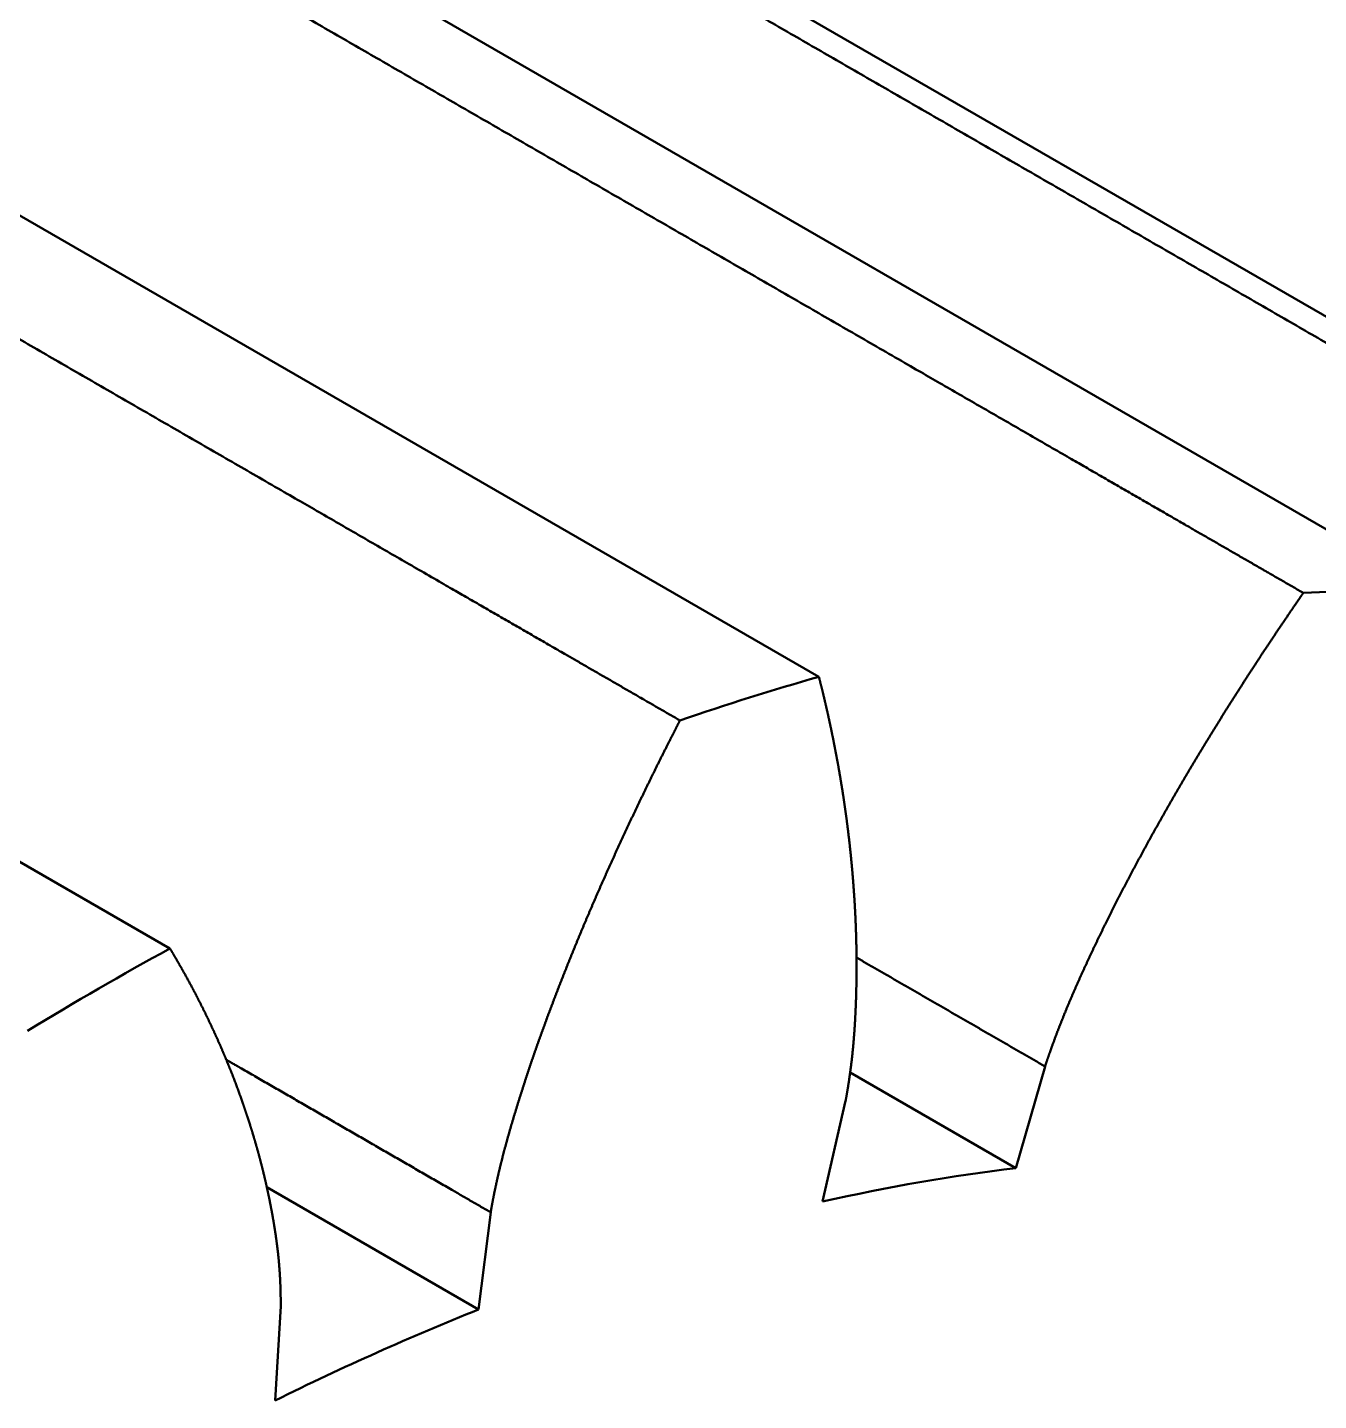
# Model space of a CAD drawing. Header units: inches. Extents: x 0.5 to 16.8, y 0.4 to 9.6.
# Drawn here: x 9.79879 to 9.84486, y 1.97548 to 2.0245 of the extents above; entities that cross this region are included whole.
import ezdxf

# ---------------------------------------------------------------- set-up
doc = ezdxf.new("R2010")
doc.units = ezdxf.units.IN
doc.header["$LTSCALE"] = 0.75
doc.header["$MEASUREMENT"] = 0
doc.layers.add('Visible', color=7, linetype='Continuous', lineweight=50)

msp = doc.modelspace()

# ---------------------------------------------------------------- linework, layer by layer
at = {"layer": 'Visible', "extrusion": (0, 0.8164965809277261, 0.5773502691896258)}
for p, q in [((9.84890039205516, 2.004409555660004, 0.217663136894771), (9.77930326792239, 2.044591474012805, 0.1608373229983044)), ((9.82702970039691, 2.001316102923965, 0.2422617529309719), (9.75743257626414, 2.041498021276993, 0.1854359390340505)), ((9.86838553195253, 2.00074517083317, 0.1912077003776176), (9.79878840781976, 2.040927089185743, 0.134381886481151)), ((9.803870144781516, 1.991619931263358, 0.2637700711616162), (9.739868475852976, 2.028571312047688, 0.2115129273074672)), ((9.834058848372482, 1.983777594952471, 0.2212512420787789), (9.828144889475428, 1.987192020713564, 0.2164225148599144)), ((9.835100369200067, 1.987409333974483, 0.2225436720764264), (9.834058848372482, 1.983777594952471, 0.2212512420787789)), ((9.827160000542111, 1.982582003405241, 0.2288551596866455), (9.827982004527943, 1.986175699483283, 0.2303895413870123)), ((9.814884948131525, 1.978730123794776, 0.2411652769801549), (9.807328492277296, 1.983092845616284, 0.2349954566111592)), ((9.815316367948757, 1.982201255573955, 0.2430913585903909), (9.814884948131525, 1.978730123794776, 0.2411652769801549)), ((9.807621900779399, 1.97548174936378, 0.2477637093870726), (9.807822215163245, 1.978849519985715, 0.2498997488169152))]:
    msp.add_line(p, q, dxfattribs=at)
at = {"layer": 'Visible', "extrusion": (-0.7071067811871442, 0.4082482904620421, -0.5773502691901828)}
msp.add_arc((-6.519820225396574, -4.213457645304166, -6.271595350654041), 0.1476377952754312, 159.318131912807, 162.1104395159137, dxfattribs=at)
at = {"layer": 'Visible', "extrusion": (-0.7071067811868447, 0.4082482904620987, -0.5773502691905096)}
msp.add_arc((-6.519820225398217, -4.213457645305826, -6.271595350651149), 0.1476377952756817, 146.460989055699, 149.2532966586928, dxfattribs=at)
at = {"layer": 'Visible', "extrusion": (-0.707106781186513, 0.4082482904638829, -0.577350269189654)}
msp.add_arc((-6.519820225414241, -4.2134576452913, -6.271595350644316), 0.1476377952755187, 133.6038461984346, 136.3961538016067, dxfattribs=at)
at = {"layer": 'Visible', "extrusion": (0.7071067811865249, -0.4082482904638671, 0.5773502691896508)}
msp.add_arc((6.519820225414058, -4.213457645291364, 6.271595350644462), 0.1254921259842808, 23.35395829182556, 28.0746131367045, dxfattribs=at)
at = {"layer": 'Visible', "extrusion": (0.7071067811865238, -0.4082482904638726, 0.5773502691896483)}
msp.add_arc((6.519820225414107, -4.213457645291322, 6.27159535064444), 0.1254921259842894, 36.21110114901273, 40.93175599391105, dxfattribs=at)
at = {"layer": 'Visible'}
for points in [[(9.774719844448104, 2.044493958022485, 0.1663818931742753), (9.776111786930873, 2.043690319655525, 0.1675184094524411), (9.778895671896183, 2.042083042921377, 0.1697914420078632), (9.783071499344036, 2.039672127820268, 0.1732009908414511), (9.788639269274885, 2.036457574351971, 0.1777470559532048), (9.79559898168782, 2.032439382516714, 0.1834296373431243), (9.802558694101212, 2.028421190681456, 0.1891122187330438), (9.809518406514602, 2.024402998846199, 0.1947948001225086), (9.816478118927538, 2.020384807010942, 0.2004773815119734), (9.823437831340929, 2.016366615175684, 0.2061599629018929), (9.83039754375432, 2.012348423340427, 0.2118425442918124), (9.835965313684714, 2.00913386987213, 0.2163886094031113), (9.840141141132566, 2.006722954771021, 0.2197981582366992), (9.842925026098104, 2.005115678036873, 0.2220711907925761), (9.844316968580873, 2.004312039669912, 0.2232077070707419)], [(9.79481106198978, 2.042293278373108, 0.1402191620272788), (9.796203004472549, 2.041489640006148, 0.1413556783054446), (9.79898688943786, 2.039882363272, 0.1436287108608667), (9.803162716885712, 2.037471448170891, 0.1470382596944546), (9.808730486816561, 2.034256894702594, 0.1515843248062083), (9.815690199229497, 2.030238702867337, 0.1572669061961278), (9.822649911642888, 2.026220511032079, 0.1629494875860473), (9.829609624056278, 2.022202319196822, 0.1686320689755121), (9.836569336469214, 2.018184127361565, 0.1743146503649768), (9.843529048882605, 2.014165935526307, 0.1799972317548963), (9.850488761295995, 2.01014774369105, 0.1856798131448159), (9.85605653122639, 2.006933190222753, 0.1902258782561148), (9.860232358674242, 2.004522275121644, 0.1936354270897027), (9.86301624363978, 2.002914998387496, 0.1959084596455796), (9.86440818612255, 2.002111360020535, 0.1970449759237454)], [(9.752472907137193, 2.039941689968146, 0.1904097759388605), (9.753864849619962, 2.039138051600958, 0.1915462922170263), (9.756648734585273, 2.037530774867037, 0.1938193247729032), (9.760824562033125, 2.0351198597657, 0.1972288736064911), (9.766392331963974, 2.031905306297404, 0.2017749387182448), (9.77335204437691, 2.027887114462374, 0.2074575201077096), (9.7803117567903, 2.023868922626889, 0.2131401014976291), (9.787271469203692, 2.019850730791632, 0.2188226828870938), (9.794231181616627, 2.015832538956374, 0.2245052642770133), (9.801190894030018, 2.011814347121117, 0.2301878456664781), (9.808150606443409, 2.00779615528586, 0.2358704270563976), (9.813718376373803, 2.004581601817563, 0.2404164921676966), (9.817894203821655, 2.002170686716681, 0.2438260410012845), (9.820678088787194, 2.000563409982306, 0.2460990735576161), (9.822070031269963, 1.999759771615345, 0.2472355898357819)], [(9.844316968580873, 2.004312039669912, 0.2232077070707419), (9.844265781594235, 2.004237998721919, 0.2232180432138193), (9.844163586699555, 2.00408987812807, 0.2232384688104503), (9.844010831594236, 2.003867581142913, 0.2232683671372797), (9.843808233458734, 2.003570952786049, 0.2233067502425001), (9.843556784459, 2.003199779569286, 0.2233522520164115), (9.84330714476096, 2.002828219019875, 0.2233952639717245), (9.843059329060456, 2.002456273454754, 0.2234357697484484), (9.842813355928005, 2.002083948000063, 0.2234737502271855), (9.842569247620762, 2.00171125166321, 0.2235091845168427), (9.842327029037282, 2.00133819628104, 0.2235420504939611), (9.842086726585425, 2.000964795352729, 0.2235723253620563), (9.841848366965682, 2.000591062910871, 0.2235999863401048), (9.841611976013386, 2.000217012448275, 0.2236250113278402), (9.841377577161214, 1.999842655696966, 0.223647379922113), (9.841145193124252, 1.999468003123184, 0.2236670717038578), (9.84091484789042, 1.999093064633144, 0.2236840642995048), (9.840686568602454, 1.998717850236517, 0.223698331541982), (9.840460387227953, 1.998342370691716, 0.2237098418881942), (9.84023634271762, 1.997966638297157, 0.2237185563290041), (9.840014478369316, 1.997590666437645, 0.2237244313005249), (9.83979483843041, 1.997214468938637, 0.2237274223866734), (9.83957746467286, 1.996838059471884, 0.2237274880949371), (9.839362393359355, 1.996461451012919, 0.2237245931873986), (9.839149650671292, 1.996084655113464, 0.2237187137679939), (9.83893925959092, 1.995707682744069, 0.2237098294463067), (9.838731248719572, 1.995330545413026, 0.2236979133299428), (9.838525660797135, 1.994953256257986, 0.2236829223629684), (9.838322560245619, 1.994575831029579, 0.2236647887839354), (9.838122043797743, 1.994198289476572, 0.2236434080828076), (9.837924226351564, 1.9938206536292, 0.2236186551167521), (9.837729222478178, 1.993442945547713, 0.2235904051653961), (9.83753712831049, 1.993065185139585, 0.223558554565443), (9.837348005439484, 1.992687388220929, 0.223523039068823), (9.837161857609775, 1.992309563744129, 0.2234838604185825), (9.836978668611668, 1.991931718275509, 0.2234410431119613), (9.836798449900247, 1.991553861643297, 0.2233945800676338), (9.836621286186986, 1.991176012356391, 0.2233443806239848), (9.836447378674169, 1.99079820274369, 0.2232902212190311), (9.836277098233953, 1.990420485315326, 0.2232316847598668), (9.836110930239787, 1.990042925951684, 0.2231682233718857), (9.83594940591593, 1.989665595457836, 0.2230992365080056), (9.835793037723082, 1.989288561618423, 0.2230241444663079), (9.835642254664666, 1.988911881255262, 0.2229424620040845), (9.835497332297113, 1.988535591641039, 0.2228538779922928), (9.835358422659287, 1.98815971414615, 0.2227582213336063), (9.835252157200788, 1.987859349794462, 0.2226759797385967), (9.835175198386654, 1.987634267627755, 0.222611077525471), (9.835125109440927, 1.9874842977149, 0.2225663789627106), (9.835100369200067, 1.987409333974483, 0.2225436720764264)], [(9.827982004527943, 1.986175699483283, 0.2303895413870123), (9.827995426456713, 1.986248701725344, 0.230424723329179), (9.828021627824004, 1.986394531847509, 0.2304957508076768), (9.828059002400327, 1.986612753943973, 0.230604282810873), (9.828104977141724, 1.986902669729034, 0.2307529768995664), (9.82815602690562, 1.987263320837428, 0.2309454728074343), (9.828200723817194, 1.987622241071904, 0.2311445254258615), (9.828239222604001, 1.987979462225439, 0.2313499677347863), (9.82827180448135, 1.98833504351569, 0.2315614971889772), (9.828298907917318, 1.988689078456446, 0.2317786429020998), (9.828321056725148, 1.989041678851891, 0.2320008423939726), (9.828338793606921, 1.98939296001231, 0.2322275125297892), (9.82835261378364, 1.989743025997541, 0.2324581203711205), (9.828362894478918, 1.990091953944329, 0.2326922584597924), (9.82836983826633, 1.990439781498935, 0.2329297053138362), (9.828373527790749, 1.9907865191567, 0.2331703671370633), (9.8283739702722, 1.991132160325606, 0.2334142304243869), (9.828371144438055, 1.991476691943035, 0.2336613119937283), (9.828365049550033, 1.991820105578427, 0.2339116067864779), (9.828355744422655, 1.99216240628175, 0.2341650463422411), (9.828343323435323, 1.992503607162007, 0.2344215243388135), (9.82832789996792, 1.992843725663761, 0.2346809142504753), (9.82830958777527, 1.993182779382323, 0.2349430891981683), (9.82828848197892, 1.993520781818688, 0.2352079422289535), (9.828264644524783, 1.993857739121722, 0.2354754018224412), (9.828238115057278, 1.994193652431704, 0.2357454202310691), (9.828208918640943, 1.994528519539926, 0.2360179651950602), (9.82817707448476, 1.994862336789083, 0.2362930106023668), (9.82814260498299, 1.995195101044146, 0.2365705268098282), (9.8281055427849, 1.995526811273294, 0.2368504730993664), (9.828065926189087, 1.995857467680935, 0.2371328027097661), (9.828023796118945, 1.996187071202257, 0.2374174661822508), (9.827979192696152, 1.996515622909101, 0.2377044151348855), (9.827932151876215, 1.996843123483814, 0.2379936060156069), (9.827882702807987, 1.997169572760868, 0.2382850030053305), (9.827830869770654, 1.997494969641593, 0.2385785755932375), (9.82777667364758, 1.997819311996182, 0.2388742966954851), (9.827720133627057, 1.998142596620482, 0.2391721405456337), (9.827661269000604, 1.998464819185756, 0.2394720804559256), (9.827600100734575, 1.998785974311659, 0.2397740869423615), (9.827536650452888, 1.999106056339087, 0.2400781295214074), (9.827470939745812, 1.999425060087788, 0.2403841780878793), (9.827402989447823, 1.999742981646932, 0.2406922043569466), (9.827332819036432, 2.000059819240732, 0.2410021832197344), (9.827260446052382, 2.000375574001737, 0.2413140939938785), (9.82718588531566, 2.000690248728688, 0.2416279205071987), (9.827124495634965, 2.000941127184888, 0.2418805050610899), (9.827077477296829, 2.001128802817902, 0.242070797242377), (9.827045698274336, 2.001253705319868, 0.2421980378435364), (9.82702970039691, 2.001316102923965, 0.2422617529309719)], [(9.822070031269963, 1.999759771615345, 0.2472355898357819), (9.82202870090055, 1.999679384555975, 0.2472293667588019), (9.821946242132984, 1.999518634531796, 0.2472166902794015), (9.821823159893942, 1.99927758177887, 0.2471969845837521), (9.821660263042535, 1.998956322790264, 0.2471693272591438), (9.821458670399355, 1.99855499184946, 0.2471324429839115), (9.821259117641379, 1.998153907495407, 0.2470932347341659), (9.82106162028413, 1.997753076450181, 0.2470516882594893), (9.820866197510671, 1.997352509104303, 0.247007787412258), (9.820672871761193, 1.996952220387584, 0.2469615152658662), (9.820481667798962, 1.996552228518567, 0.2469128543748411), (9.82029261170624, 1.996152553638012, 0.2468617870372327), (9.820105729780838, 1.995753216441699, 0.2468082956779654), (9.819921047484062, 1.995354236880075, 0.2467523632199118), (9.81973858800848, 1.994955632612573, 0.2466939737460052), (9.819558374009379, 1.994557419973489, 0.246633111059964), (9.81938042963225, 1.994159615223225, 0.2465697570869452), (9.819204782432056, 1.993762235725171, 0.2465038903565073), (9.819031465057154, 1.993365301037556, 0.2464354847134018), (9.818860517445504, 1.992968834292014, 0.2463645075999921), (9.818691984047522, 1.992572860956443, 0.2462909225837393), (9.818525910259954, 1.992177407181998, 0.2462146925577144), (9.81836233882041, 1.991782498192606, 0.2461357830152338), (9.818201306616405, 1.991388156842049, 0.2460541649379593), (9.818042839859576, 1.9909944015169, 0.2459698192251381), (9.81788696139893, 1.99060124907237, 0.2458827298110009), (9.817733700083412, 1.990208718634676, 0.2457928748867744), (9.817583099804327, 1.98981683527677, 0.2457002184264638), (9.817435227501395, 1.989425633294331, 0.2456047026962551), (9.817290184438438, 1.989035160811682, 0.2455062377034665), (9.817148091171706, 1.988645473759561, 0.2454047153460124), (9.817009067894563, 1.988256627987539, 0.2453000279097068), (9.816873215190075, 1.98786867156582, 0.245192086195857), (9.816740596909089, 1.987481637936298, 0.2450808356511516), (9.816611215394463, 1.987095536032939, 0.2449662797243946), (9.816485051773501, 1.986710366321631, 0.2448484418569024), (9.81636211659475, 1.98632614096914, 0.2447273177349416), (9.816242498303613, 1.985942903168507, 0.2446028295753422), (9.816126409214352, 1.985560745463545, 0.2444747827876199), (9.816014242044506, 1.985179832323865, 0.2443428126894105), (9.81590651130546, 1.984800376540079, 0.2442064396013848), (9.815803780361652, 1.984422609883495, 0.2440651374336085), (9.815706592779183, 1.984046755490681, 0.2439183982369286), (9.815615403587348, 1.983673000224599, 0.2437657968489475), (9.815530504908796, 1.98330146477997, 0.2436070608373484), (9.815452057768429, 1.982932216445761, 0.2434420405693345), (9.81539451631102, 1.982638671055156, 0.2433049462379131), (9.815354299851837, 1.982419557183448, 0.2431992642359546), (9.815328794340079, 1.98227394541891, 0.2431275389144503), (9.815316367948757, 1.982201255573955, 0.2430913585903909)], [(9.807822215163245, 1.978849519985715, 0.2498997488169152), (9.807822725733335, 1.978916880518227, 0.2499467545885636), (9.807823082608596, 1.979051244636139, 0.2500413272859987), (9.807821625125147, 1.979251719971899, 0.2501848698007052), (9.807815693037131, 1.979516877024935, 0.2503796294454332), (9.807801642061353, 1.979844755875547, 0.2506286836642175), (9.807781024246427, 1.980169099409977, 0.2508832807407089), (9.807754001527886, 1.980489984781798, 0.2511432768988016), (9.807720867947186, 1.980807553455634, 0.251408412044384), (9.807682081742318, 1.981122027025549, 0.2516782816437626), (9.807638190327001, 1.981433670291153, 0.2519524024964994), (9.807589760957402, 1.981742757148368, 0.2522302735305857), (9.80753731148366, 1.982049536525892, 0.252511436533041), (9.80748123677586, 1.982354196201186, 0.2527955406662841), (9.80742174961279, 1.982656833751435, 0.2530823943279756), (9.80735893773954, 1.982957484784492, 0.2533719152320373), (9.807292810269022, 1.983256145926816, 0.2536640898310907), (9.807223346612776, 1.983552799063546, 0.2539589305329173), (9.807150547593213, 1.983847436677024, 0.254256431012891), (9.807074476120082, 1.984140082017575, 0.2545565306641038), (9.806995232182093, 1.984430776721183, 0.2548591364670756), (9.80691293556902, 1.984719572269341, 0.2551641381123773), (9.806827706449443, 1.985006520394563, 0.2554714250045436), (9.806739645540805, 1.985291663308089, 0.2557809036384242), (9.806648818943362, 1.985575026216338, 0.256092510882354), (9.806555269499771, 1.9858566228379, 0.2564062039637065), (9.8064590248589, 1.986136459314594, 0.2567219533648313), (9.806360106591459, 1.986414538657527, 0.2570397347949438), (9.806258539624654, 1.986690865352102, 0.2573595208959887), (9.806154359621818, 1.98696544899326, 0.2576812747743134), (9.806047608142311, 1.987238302058358, 0.2580049543544192), (9.805938329456698, 1.987509438498819, 0.2583305152797948), (9.805826566938098, 1.987778872126228, 0.258657914196192), (9.805712359509247, 1.988046615079384, 0.2589871120167118), (9.805595738863762, 1.988312676576015, 0.2593180764429235), (9.805476731584353, 1.988577063466437, 0.2596507797607046), (9.805355360765365, 1.988839780617809, 0.2599851971281169), (9.805231647866098, 1.989100831425731, 0.2603213046636483), (9.805105614675089, 1.989360218348338, 0.2606590774194046), (9.804977285002455, 1.98961794347224, 0.260998487710367), (9.804846683426153, 1.98987400885494, 0.2613395068892714), (9.80471383439522, 1.990128416956622, 0.2616821067535966), (9.804578761295264, 1.990381171092167, 0.2620262610034843), (9.804441485623332, 1.990632275983444, 0.2623719466496368), (9.804302026213694, 1.990881738242251, 0.2627191453007072), (9.80416039862462, 1.99112956504473, 0.2630678429777618), (9.804045371385431, 1.991326523382668, 0.2633479925748361), (9.803958133870086, 1.991473511305912, 0.2635587724316792), (9.803899546056076, 1.991571178702998, 0.2636995888351521), (9.803870144781516, 1.991619931263358, 0.2637700711616162)], [(9.828372233088889, 1.99129382516935, 0.2170501719456297), (9.829717860310897, 1.990516926930695, 0.2181488719716072), (9.831063487533132, 1.989740028691585, 0.2192475719980393), (9.832409114755368, 1.988963130452476, 0.2203462720244715), (9.833754741977604, 1.988186232213366, 0.221444972050449), (9.835100369200067, 1.987409333974483, 0.2225436720764264)]]:
    msp.add_open_spline(points, degree=5, dxfattribs=at)
msp.add_open_spline([(9.805879867100888, 1.987649421878814, 0.2353864879123648), (9.806375224787875, 1.987363426984757, 0.2357909457700771), (9.808262524957403, 1.98627379372374, 0.2373319199059551), (9.810149825126931, 1.985184160462723, 0.2388728940413785), (9.81203712529646, 1.984094527201933, 0.2404138681768018), (9.813924425465988, 1.983004893940915, 0.2419548423126798), (9.815316367948757, 1.982201255573955, 0.2430913585903909)], degree=5, knots=[0.5728824977603871, 0.5728824977603871, 0.5728824977603871, 0.5728824977603871, 0.5728824977603871, 0.5728824977603871, 0.5800000000000002, 0.6000000000000002, 0.6000000000000002, 0.6000000000000002, 0.6000000000000002, 0.6000000000000002, 0.6000000000000002], dxfattribs=at)

doc.saveas('drawing.dxf')
